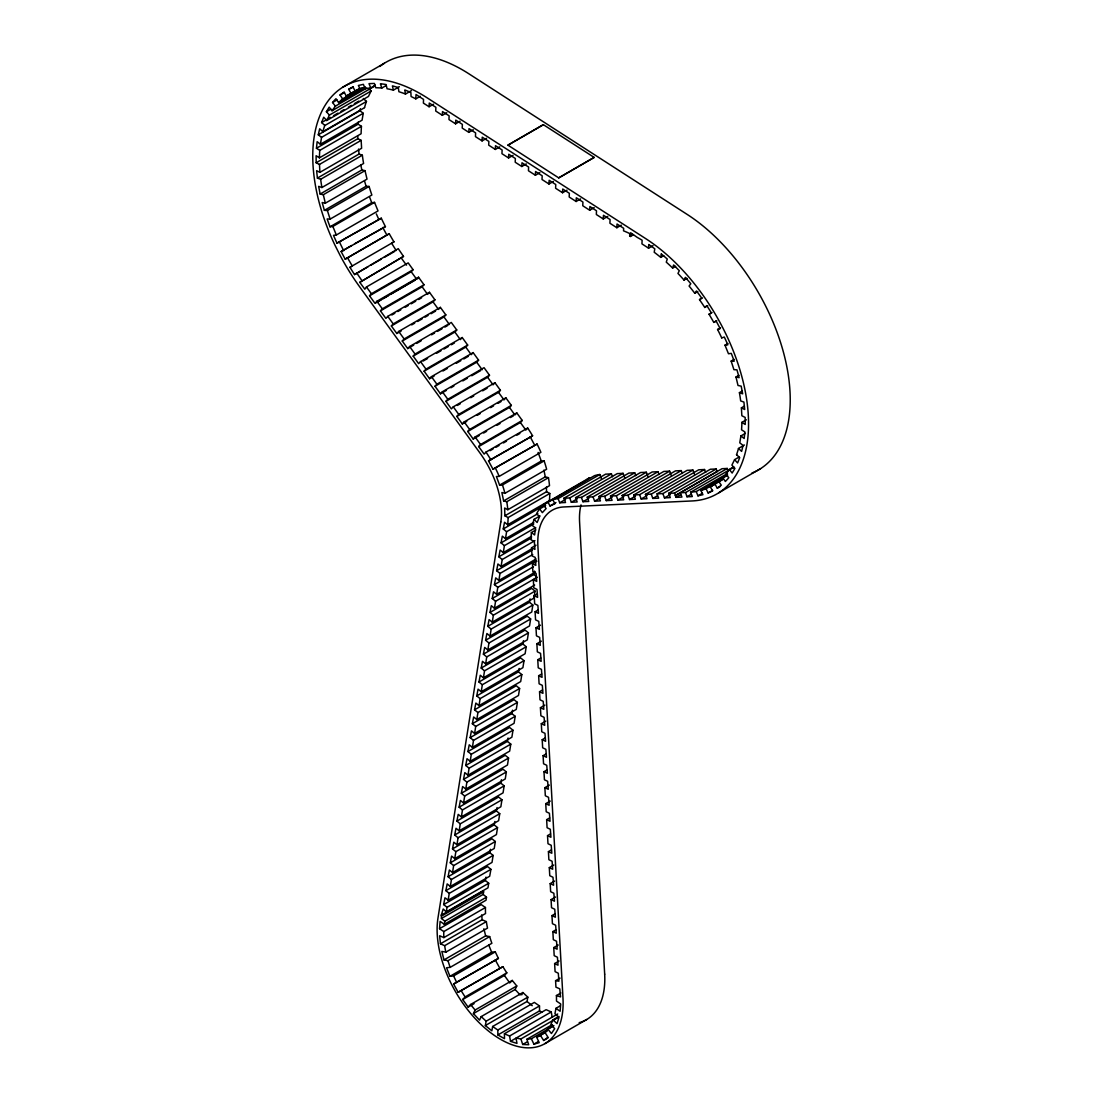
<?xml version="1.0" encoding="UTF-8"?>
<svg xmlns="http://www.w3.org/2000/svg" width="1103" height="1103" viewBox="0 0 1103 1103"><rect width="100%" height="100%" fill="white"/><g stroke="black" fill="none" stroke-linecap="round" stroke-linejoin="round"><path stroke-width="1.5" d="M420.284 96.292L415.817 98.87L416.01 94.5L423.552 99.408L423.373 103.13A144.576 82.987 60 0 1 426.696 105.212L429.095 106.757L429.26 103.034L435.892 107.308L435.713 111.031L442.344 115.291L446.798 112.713M442.344 115.291L442.51 111.568L449.128 115.829L448.962 119.565L455.58 123.826L460.048 121.247M455.58 123.826L455.76 120.103L462.378 124.363L462.212 128.086L468.83 132.36L473.297 129.782M468.83 132.36L469.009 128.637L475.627 132.898L475.448 136.62L482.08 140.894L486.547 138.316M482.08 140.894L482.245 137.172L488.877 141.432L488.698 145.155L495.33 149.429L499.797 146.851M495.33 149.429L495.495 145.706L502.127 149.967L501.948 153.689L508.566 157.963L513.033 155.385M508.566 157.963L508.745 154.241L515.363 158.501L515.198 162.224L521.816 166.498L526.283 163.92M521.816 166.498L521.995 162.775L528.613 167.036L528.447 170.758L535.396 175.239L539.863 172.661M535.396 175.239L535.575 171.517L542.193 175.791L542.014 179.513L548.977 183.994L553.444 181.416M548.977 183.994L549.142 180.272L555.774 184.532L555.595 188.255L562.558 192.735L567.025 190.157M562.558 192.735L562.723 189.013L569.355 193.287L569.176 197.01L576.124 201.491L580.592 198.912M576.124 201.491L576.304 197.768L582.922 202.028L582.756 205.751L589.705 210.232L594.172 207.654M589.705 210.232L589.884 206.509L596.502 210.783L596.337 214.506L603.286 218.987L607.753 216.395M603.286 218.987L603.465 215.25L610.083 219.525L609.904 223.247L616.867 227.728L621.334 225.15M616.867 227.728L617.032 224.006L623.664 228.266L623.54 230.83A149.319 85.717 60 0 1 629.413 233.395L630.447 236.469L633.425 234.76M630.447 236.469L630.613 232.747L637.217 237.379A149.36 85.744 60 0 1 642.125 240.22L641.946 243.887L645.255 246.024A144.576 82.987 60 0 1 648.564 248.216L653.031 245.638M648.564 248.216L648.743 244.494A149.36 85.744 60 0 1 654.796 248.809L654.217 252.256A144.576 82.987 60 0 1 660.752 257.385L663.73 255.662M474.083 1003.661L468.127 1007.094L462.695 999.525L504.388 975.452L506.815 972.86A81.057 46.533 60 0 1 502.913 966.669L458.131 992.273L453.609 984.028L498.391 958.424L495.288 951.848L453.595 975.921L449.955 976.32L446.536 967.758L450.176 967.359L491.869 943.286A80.602 46.271 60 0 1 489.677 936.599L447.997 960.672L443.985 959.927L441.82 951.42L445.833 952.165L487.512 928.106A79.912 45.871 60 0 1 486.354 921.612L444.661 945.671L440.455 943.81L439.642 935.744L443.861 937.605A79.788 45.802 60 0 1 443.764 931.58L439.546 928.685L440.111 921.391L444.344 924.286L486.037 900.213L486.506 897.153L483.142 894.409L483.652 891.789L482.962 891.127L441.269 915.2L441.462 918.482L444.812 921.226L444.344 924.286M396.225 250.519A147.912 84.903 60 0 1 391.634 243.212L393.964 241.847A140.632 80.74 60 0 1 389.235 233.712L345.211 259.164A151.056 86.71 60 0 1 341.144 251.553L385.416 226.611A140.632 80.74 60 0 1 381.293 218.201L337.008 243.156A147.912 84.903 60 0 1 333.506 235.353L336.332 234.994L378.026 210.921L374.537 202.373L332.858 226.446L330.031 226.804A149.401 85.758 60 0 1 327.15 218.932L330.169 219.083L371.863 195.024A144.686 83.056 60 0 1 369.091 186.448L327.398 210.508L324.379 210.356L322.173 202.511L325.33 203.186L367.023 179.113L364.996 170.648L323.317 194.707L320.146 194.045L318.643 186.352L321.911 187.524L363.59 163.465A145.003 83.235 60 0 1 362.349 155.206L320.656 179.279L317.402 178.093L316.616 170.675L319.925 172.344L361.605 148.271L361.15 140.357L319.47 164.43L316.161 162.761L316.106 155.702L319.415 157.839A144.19 82.78 60 0 1 319.773 150.394L316.451 148.257L317.14 141.68L320.408 144.245L362.087 120.172L363.232 113.292L359.964 110.727L360.391 108.687M316.451 148.257L358.144 124.184L358.323 121.964M320.408 144.245L321.552 137.365L363.232 113.292M745.38 433.369L740.913 435.947L739.768 442.827L743.05 445.391L741.63 451.403L738.458 448.438L744.415 445.005M441.269 915.2L443.213 909.01L446.301 911.905L447.018 907.314L488.712 883.241L485.348 880.497L485.996 877.119M449.224 893.402L445.874 890.659L487.554 866.586L490.918 869.329L449.224 893.402L448.176 900.048L444.964 897.814L443.668 904.57L447.018 907.314M445.874 890.659L447.17 883.903L450.327 886.481L451.43 879.491L493.124 855.418L489.76 852.674L490.408 849.31M451.43 879.491L448.08 876.747L449.376 870.005L452.533 872.57L453.65 865.579L495.33 841.506L491.966 838.776L450.286 862.836L453.65 865.579M450.286 862.836L451.582 856.093L454.739 858.658L455.856 851.668L497.536 827.595L494.172 824.865L494.833 821.487M455.856 851.668L452.492 848.924L453.788 842.182L456.945 844.746L458.062 837.756L499.742 813.683L496.378 810.953L497.039 807.575M458.062 837.756L454.698 835.012L455.994 828.27L459.151 830.835L460.268 823.844L501.948 799.772L498.597 797.042L456.904 821.101L460.268 823.844M456.904 821.101L458.2 814.359L461.357 816.923L462.474 809.933L504.154 785.86L500.803 783.13L501.451 779.752M462.474 809.933L459.11 807.203L460.406 800.447L463.563 803.012L464.68 796.021L506.36 771.948L503.009 769.218L461.316 793.291L464.68 796.021M461.316 793.291L462.612 786.536L465.769 789.1L466.886 782.11L508.566 758.037L505.215 755.307L463.522 779.38L466.886 782.11M463.522 779.38L464.818 772.624L467.975 775.202L469.092 768.198L510.786 744.125L507.421 741.395L508.069 738.017M469.092 768.198L465.728 765.468L467.024 758.712L470.195 761.291L471.298 754.287L512.992 730.214L509.627 727.484L467.934 751.557L471.298 754.287M467.934 751.557L469.23 744.801L472.401 747.379L473.504 740.375L515.198 716.302L511.833 713.572L512.481 710.194M473.504 740.375L470.14 737.645L471.436 730.889L474.607 733.467L475.71 726.463L517.404 702.39L514.039 699.66L472.346 723.733L475.71 726.463M472.346 723.733L473.656 716.978L476.813 719.556L477.916 712.552L519.61 688.493L516.245 685.749L474.552 709.822L477.916 712.552M474.552 709.822L475.862 703.066L479.019 705.644L480.122 698.64L521.816 674.581L518.451 671.837L519.099 668.459M480.122 698.64L476.758 695.91L478.068 689.154L481.225 691.733L482.328 684.742L524.022 660.669L520.657 657.926L478.964 681.999L482.328 684.742M478.964 681.999L480.274 675.243L483.431 677.821L484.534 670.831L526.228 646.758L522.863 644.014L523.511 640.636M484.534 670.831L481.184 668.087L482.48 661.331L485.637 663.909L486.74 656.919L528.434 632.846L525.069 630.103L483.39 654.176L486.74 656.919M483.39 654.176L484.686 647.42L487.843 649.998L488.946 643.008L530.64 618.935L527.275 616.191L485.596 640.264L488.946 643.008M485.596 640.264L486.892 633.508L490.049 636.086L491.166 629.096L532.846 605.023L529.481 602.279L530.129 598.901M491.166 629.096L487.802 626.352L489.098 619.596L492.255 622.175L493.372 615.184L535.052 591.111L531.687 588.368L490.008 612.441L493.372 615.184M490.008 612.441L491.304 605.699L494.461 608.263L495.578 601.273L537.258 577.2M495.578 601.273L492.214 598.529L493.51 591.787L496.667 594.352L497.784 587.361L533.507 566.735M497.784 587.361L494.42 584.618L495.716 577.875L498.873 580.44L499.99 573.45L532.735 554.533M499.99 573.45L496.626 570.706L497.922 563.964L501.079 566.528L502.196 559.538L534.941 540.622M502.196 559.538L498.832 556.794L500.128 550.052L503.285 552.617L504.402 545.627L535.672 527.579M504.402 545.627L501.038 542.883L502.334 536.141L505.491 538.705L506.608 531.715L537.878 513.667M488.712 883.241L487.981 887.832L446.301 911.905M490.918 869.329L489.691 876.237L448.011 900.31M493.124 855.418L492.021 862.408L450.327 886.481M495.33 841.506L494.227 848.497L452.533 872.57M497.536 827.595L496.433 834.585L454.739 858.658M499.742 813.683L498.639 820.687L456.945 844.746M501.948 799.772L500.845 806.776L459.151 830.835M504.154 785.86L503.051 792.864L461.357 816.923M506.36 771.948L505.257 778.952L463.563 803.012M508.566 758.037L507.463 765.041L465.769 789.1M510.786 744.125L509.669 751.129L467.975 775.202M512.992 730.214L511.875 737.218L470.195 761.291M515.198 716.302L514.081 723.306L472.401 747.379M517.404 702.39L516.287 709.394L474.607 733.467M519.61 688.493L518.493 695.483L476.813 719.556M521.816 674.581L520.699 681.571L479.019 705.644M524.022 660.669L522.905 667.66L481.225 691.733M526.228 646.758L525.111 653.748L483.431 677.821M528.434 632.846L527.331 639.837L485.637 663.909M530.64 618.935L529.537 625.925L487.843 649.998M532.846 605.023L531.743 612.013L490.049 636.086M535.052 591.111L533.949 598.102L492.255 622.175M660.752 257.385L661.331 253.952M542.207 1012.375L539.56 1010.886L539.491 1005.936L534.335 1002.406L492.655 1026.479L491.841 1030.822L485.334 1025.556L486.133 1021.213L527.827 997.153L522.877 992.521L481.198 1016.594L479.543 1020.137L473.435 1013.574L475.09 1010.031L516.769 985.958L512.261 980.429L470.567 1004.502L468.127 1007.094M485.334 1025.556L527.013 1001.483L527.827 997.153M506.608 531.715L503.244 528.985L504.54 522.229L507.67 524.766L549.349 500.693M492.214 598.529L533.893 574.456L534.555 571.092M321.552 137.365L318.284 134.8L319.691 128.775L322.862 131.74L364.555 107.68M661.331 253.952A149.36 85.744 60 0 1 667.26 259.04L666.281 262.142A144.686 83.056 60 0 1 672.637 268.057L673.602 264.954A149.319 85.717 60 0 1 679.296 270.731L677.973 273.447A144.576 82.987 60 0 1 684.025 280.079L687.017 278.37M322.862 131.629A145.003 83.235 60 0 1 324.792 125.411L321.607 122.571L323.717 117.208L326.75 120.53L368.443 96.457L371.118 91.011L369.091 88.805M326.75 120.53L329.425 115.084L371.118 91.011M739.038 457.083L734.57 459.661L731.896 465.108L734.929 468.417L732.144 473.049L729.29 469.423L733.757 466.845M473.435 1013.574L515.115 989.501L516.769 985.958M521.774 994.878L522.877 992.521M389.235 233.712L347.542 257.785A140.632 80.74 60 0 0 352.271 265.92L349.941 267.284A147.912 84.903 60 0 0 354.532 274.578L398.252 248.658L403.505 256.406L359.785 282.327L364.831 289.22L366.486 286.959L408.179 262.886L413.101 269.683L371.408 293.756L369.519 295.797L374.979 303.339L376.868 301.298L418.547 277.225L424.007 284.753L422.132 286.808L380.438 310.881L385.898 318.422L387.773 316.368L429.467 292.295L434.927 299.837L433.038 301.891L391.358 325.964L396.818 333.492L401.271 330.914M417.637 278.756L418.547 277.225M684.039 280.079L685.377 277.363A149.498 85.813 60 0 1 690.795 283.733L689.099 286.035A144.576 82.987 60 0 1 694.78 293.26L697.785 291.564M329.425 115.084L326.391 111.761L329.177 107.143L332.031 110.755L373.71 86.696L374.799 85.096M332.031 110.755L335.409 106.15L366.679 88.102M694.807 293.274L696.489 290.971A149.139 85.607 60 0 1 701.536 297.865L699.509 299.713A144.576 82.987 60 0 1 704.748 307.434L707.74 305.738M380.438 310.881L382.327 308.826L424.007 284.753M429.467 292.295L427.578 294.349L422.132 286.808M369.519 295.797L411.212 271.738L413.101 269.683M391.358 325.964L393.233 323.91L434.927 299.837M396.818 333.492L398.693 331.452L440.387 307.379L445.846 314.92L443.957 316.961L402.264 341.034L407.724 348.576L413.68 345.129M402.264 341.034L404.153 338.979L445.846 314.92M440.387 307.379L438.498 309.419L433.038 301.891M407.724 348.576L409.613 346.521L451.292 322.448L456.752 329.99L454.877 332.044L413.184 356.117L418.644 363.645L420.533 361.605L462.212 337.532L467.672 345.074L465.783 347.114L424.103 371.187L429.563 378.729L434.031 376.151M413.184 356.117L415.073 354.063L456.752 329.99M424.103 371.187L425.979 369.133L467.672 345.074M462.212 337.532L460.323 339.586L454.877 332.044M429.563 378.729L431.438 376.674L473.132 352.602L478.592 360.143L476.703 362.198L435.009 386.271L440.469 393.799L446.425 390.365M435.009 386.271L436.898 384.216L478.592 360.143M473.132 352.602L471.243 354.656L465.783 347.114M440.469 393.799L442.358 391.758L484.052 367.685L489.498 375.227L487.623 377.267L445.929 401.34L451.389 408.882L453.278 406.828L494.957 382.755L500.417 390.297L498.528 392.351L456.849 416.424L462.309 423.966L466.776 421.374M445.929 401.34L447.818 399.286L489.498 375.227M456.849 416.424L458.724 414.37L500.417 390.297M494.957 382.755L493.082 384.809L487.623 377.267M462.309 423.966L464.184 421.911L505.877 397.838L511.337 405.38L509.448 407.421L467.755 431.494L473.215 439.035L479.171 435.602M467.755 431.494L469.644 429.453L511.337 405.38M505.877 397.838L503.988 399.893L498.528 392.351M473.215 439.035L475.103 436.981L516.797 412.908L522.243 420.45L520.368 422.504L478.674 446.577L484.134 454.105L485.982 452.106L527.675 428.033A79.968 45.912 60 0 1 532.584 435.782L488.532 460.93L492.972 469.216L537.078 444.04A79.885 45.857 60 0 1 540.884 452.313L499.19 476.386L496.405 476.524L499.59 485.099L502.444 484.962L544.124 460.889A80.409 46.161 60 0 1 546.619 469.244L504.94 493.317L501.865 492.503L503.63 500.914L506.76 501.741L548.453 477.682A79.995 45.926 60 0 1 549.501 485.665L507.807 509.738L504.636 508.014L504.871 515.804L508.111 517.569L549.804 493.496L546.55 491.731L504.871 515.804M478.674 446.577L480.563 444.523L522.243 420.45M516.797 412.908L514.908 414.962L509.448 407.421M527.675 428.033L525.828 430.046L520.368 422.504M462.695 999.525L465.135 996.933L506.815 972.86M510.634 982.153L512.261 980.429M335.409 106.15L332.554 102.524A150.201 86.213 60 0 1 335.974 98.705L338.607 102.579L342.647 98.87L362.005 87.702M727.18 475.035L718.673 481.308L721.293 485.182L718.66 487.209L717.295 488.146L714.937 484.079A141.736 81.36 60 0 1 710.277 486.823L712.648 490.89L709.656 492.31L708.126 492.958L706.058 488.753A143.349 82.298 60 0 1 700.874 490.49L702.942 494.695L697.951 495.826L696.214 491.552L690.575 492.269L692.312 496.543A150.215 86.227 60 0 1 686.948 496.736L685.583 492.531L680.33 492.779L681.93 497.067L676.098 497.343L674.512 493.055L668.694 493.317L670.279 497.605L664.461 497.88L662.875 493.592L657.057 493.868L658.643 498.156L652.824 498.432L651.239 494.144L645.407 494.406L647.006 498.708L641.188 498.97L639.588 494.682L633.77 494.957L635.356 499.245L629.537 499.521L627.952 495.233L622.133 495.509L623.719 499.797L617.901 500.059L616.315 495.771L610.497 496.047L612.082 500.335L606.264 500.61L604.665 496.322L598.846 496.598L600.446 500.886L594.614 501.162L593.028 496.874L587.21 497.136L588.795 501.424L582.977 501.7L581.391 497.412L575.573 497.687L577.159 501.975L571.34 502.251L569.741 497.963L563.923 498.225L565.522 502.513L559.704 502.789L558.132 498.584L599.825 474.511L601.383 478.716M359.785 282.327L403.505 256.406M704.762 307.461L706.789 305.6A149.319 85.717 60 0 1 711.38 312.907L709.05 314.272L712.028 312.549M342.647 98.87L340.027 95.01L344.026 92.045L346.383 96.113L359.785 88.364M492.655 1026.479L497.798 1030.009L497.867 1034.945L504.498 1038.681L504.429 1033.745L509.558 1036.02L510.51 1041.342L516.976 1043.397L516.025 1038.061L520.906 1038.971L522.698 1044.458L528.709 1044.734L526.917 1039.247L531.356 1038.75L533.907 1044.155L539.202 1042.638L536.651 1037.234A79.182 45.444 60 0 0 540.429 1035.372L543.627 1040.46L547.984 1037.22L544.772 1032.132A79.747 45.775 60 0 0 547.736 1028.975L553.692 1025.542M543.365 124.68L507.918 145.155L558.725 177.886L594.172 157.412L543.365 124.68L507.918 145.155M345.211 259.164L347.542 257.785M342.633 87.33L384.327 63.271M346.383 96.113A143.349 82.298 60 0 1 351.044 93.369L348.672 89.288L353.139 86.71M340.027 95.01L344.494 92.431M332.554 102.524L337.022 99.946M351.044 93.369L357 89.922M348.672 89.288L353.194 87.234L355.263 91.439L358.241 89.715M355.263 91.439A141.736 81.36 60 0 1 360.447 89.688L364.914 87.109M338.607 102.579L365.41 87.109M326.391 111.761L330.859 109.183M360.447 89.688L358.378 85.483L363.37 84.352L365.107 88.64L370.746 87.923L375.213 85.331M321.607 122.571L330.542 117.414M333.52 115.691L337.987 113.113M340.965 111.403L343.943 109.68M348.41 107.101L351.388 105.378M354.366 103.654L358.833 101.076M370.746 87.923L369.009 83.635L374.372 83.456L375.765 87.744A144.493 82.946 60 0 1 381.79 88.061L386.257 85.483M324.778 125.535L366.472 101.462L363.301 98.498M381.79 88.061L380.411 83.773A148.588 85.289 60 0 1 386.078 84.545L387.084 88.778A145.886 83.745 60 0 1 393.413 90.129L399.355 86.696M318.284 134.8L359.964 110.727M411.391 90.639L405.435 94.086L404.801 89.95A149.401 85.758 60 0 1 410.881 92.514L411.074 96.526A144.493 82.946 60 0 1 415.776 98.87M319.773 150.394L361.453 126.321L358.144 124.184M319.415 157.839L361.108 133.766A144.19 82.78 60 0 1 361.453 126.321M316.161 162.761L357.841 138.688L361.15 140.357M429.095 106.757L433.562 104.178M317.402 178.093L359.082 154.034L362.349 155.206M320.146 194.045L361.839 169.972L364.996 170.648M324.379 210.356L366.072 186.283L369.091 186.448M330.031 226.804L371.711 202.731L374.537 202.373M337.008 243.156L381.293 218.201M341.144 251.553L351.567 245.542M354.546 243.818L385.416 226.611M349.941 267.284L393.964 241.847M354.532 274.578L367.933 266.843M370.911 265.134L381.335 259.108M384.313 257.385L394.736 251.374M558.725 177.886L594.172 157.412M415.9 279.349L375.944 302.829M377.957 301.629L380.935 299.906M383.389 298.527L388.38 295.604M391.358 293.881L395.825 291.302M396.79 290.792L405.725 285.636M406.249 285.291L415.183 280.134M391.855 314.975L394.833 313.266M397.811 311.542L400.789 309.819M405.256 307.241L408.234 305.531M411.212 303.808L415.679 301.229M418.657 299.506L421.636 297.782M411.695 324.902L414.673 323.179M417.651 321.456L422.118 318.877M425.096 317.168L428.074 315.444M431.052 313.721L435.52 311.143M416.658 343.419L421.125 340.841M431.549 334.816L434.527 333.106M437.505 331.383L441.972 328.804M444.95 327.081L447.928 325.357M629.565 235.904L632.543 234.181M423.111 361.067L427.578 358.489M436.512 353.332L440.979 350.754M443.957 349.031L448.425 346.452M451.403 344.743L454.381 343.019M442.951 370.994L447.418 368.416M456.352 363.259L460.82 360.681M463.798 358.958L468.265 356.379M450.893 387.787L453.871 386.064M462.805 380.907L467.272 378.329M471.739 375.751L480.674 370.594M672.637 268.057L675.615 266.347M457.345 405.449L460.323 403.726M470.747 397.7L473.725 395.991M482.659 390.834L487.126 388.256M477.185 415.362L480.163 413.639M490.587 407.627L493.565 405.904M498.032 403.326L501.01 401.602M699.509 299.713L702.487 297.989M483.638 433.024L486.616 431.301M497.039 425.275L500.017 423.566M510.441 417.541L513.419 415.831M490.09 450.672L493.069 448.949M496.047 447.239L499.025 445.515M503.492 442.937L506.47 441.214M516.893 435.202L519.871 433.479M716.757 320.683L713.779 322.407L716.109 321.028A149.636 85.896 60 0 1 720.176 328.639L717.584 329.507A144.576 82.987 60 0 1 721.693 337.876M488.532 460.93L532.584 435.782M717.584 329.507L720.562 327.784M492.972 469.216L537.078 444.04M746.373 419.774L741.905 422.352L745.214 424.476L745.159 417.43L741.85 415.748L741.395 407.848L744.704 409.516L743.918 402.085L740.664 400.913A144.948 83.208 60 0 0 739.41 392.654L742.677 393.84L741.175 386.147L738.004 385.471L735.991 377.005L739.148 377.667L736.942 369.836L733.922 369.67L731.151 361.095L734.171 361.26A150.201 86.213 60 0 0 731.289 353.387L728.463 353.746L724.988 345.184L727.966 343.474M499.59 485.099L541.283 461.026L544.124 460.889M731.151 361.095L734.129 359.385M503.63 500.914L545.309 476.841L548.453 477.682M735.991 377.005L738.955 375.282M545.627 505.505L539.67 508.938L542.345 512.633L546.123 508.552L543.503 504.926A79.857 45.843 60 0 1 547.833 501.893L589.526 477.82A79.857 45.843 60 0 0 586.575 479.75M543.503 504.926L585.197 480.853M547.833 501.893L550.011 505.96L554.947 503.713L552.81 499.742L594.503 475.669A79.981 45.912 60 0 1 599.825 474.511M503.244 528.985L544.937 504.912M739.41 392.654L742.388 390.945M550.011 505.96L555.967 502.513M563.923 498.225L605.616 474.166L611.434 473.89L612.496 476.744M559.704 502.789L565.646 499.356M569.741 497.963L611.434 473.89M535.851 529.978L531.384 532.556L534.61 534.969L535.534 527.923L532.377 525.566A80.009 45.926 60 0 1 534.086 519.348L540.043 515.914M575.573 497.687L617.253 473.614L623.071 473.339L624.67 477.627M505.491 538.705L533.783 522.381M501.038 542.883L533.797 523.98M571.34 502.251L577.296 498.804M581.391 497.412L623.071 473.339M741.395 407.848L744.373 406.125M587.21 497.136L628.903 473.063L634.721 472.801L635.783 475.655M582.977 501.7L588.933 498.266M593.028 496.874L634.721 472.801M598.846 496.598L640.54 472.525L646.358 472.249L647.944 476.537M503.285 552.617L531.577 536.292M594.614 501.162L600.57 497.715M498.832 556.794L531.591 537.892M604.665 496.322L646.358 472.249M610.497 496.047L652.176 471.974L657.995 471.712L659.056 474.566M606.264 500.61L612.22 497.177M616.315 495.771L657.995 471.712M558.931 1016.401L552.975 1019.834L557.029 1023.639L558.973 1017.449L554.906 1013.643A80.147 46.009 60 0 0 555.898 1008.363L560.117 1011.258L560.696 1003.964L556.477 1001.069A80.009 45.926 60 0 0 556.408 995.554L560.586 996.905L559.786 988.84L555.94 987.144L555.581 980.705L558.918 981.187L558.297 973.204L555.085 971.66L554.63 963.567L558.021 965.194L557.415 957.211L554.189 955.681L553.747 947.587L557.139 949.2L556.532 941.217L553.306 939.687L552.865 931.594L556.257 933.207L555.636 925.224L552.424 923.694L551.969 915.6L555.361 917.213L554.754 909.23L551.528 907.7L551.086 899.607L554.478 901.22L553.858 893.237L550.645 891.707L550.19 883.613L553.596 885.226L552.975 877.243L549.763 875.713L549.308 867.62L552.7 869.247L552.093 861.25L548.867 859.72L548.425 851.626L551.817 853.253L551.197 845.27L547.984 843.726L547.529 835.633L550.921 837.26L550.314 829.277L547.088 827.733L546.647 819.653L550.039 821.266L549.418 813.283L546.206 811.753L545.751 803.66L549.156 805.273L548.536 797.29L545.323 795.759L544.868 787.666L548.26 789.279L547.653 781.296L544.427 779.766L543.986 771.673L547.378 773.286L546.757 765.303L543.545 763.772L543.09 755.679L546.481 757.292L545.875 749.309L542.648 747.779L542.207 739.686L545.599 741.299L544.979 733.316L541.766 731.785L541.311 723.692L544.717 725.319L544.096 717.322L540.884 715.792L540.429 707.699L543.82 709.326L543.214 701.343L539.987 699.798L539.546 691.705L542.938 693.332L542.318 685.349L539.105 683.805L538.65 675.725L542.056 677.339L541.435 669.356L538.223 667.825L537.768 659.732L541.159 661.345L540.553 653.362L537.326 651.832L536.885 643.738L540.277 645.352L539.657 637.369L536.444 635.838L535.989 627.745L539.381 629.358L538.774 621.375L535.548 619.845L535.107 611.751L538.498 613.365L537.878 605.382L534.665 603.851L534.21 595.758L537.616 597.371L536.996 589.388L533.783 587.858L533.328 579.764L536.72 581.391L536.113 573.408L532.887 571.864L532.446 563.771L535.837 565.398L535.217 557.415L532.004 555.871L531.549 547.791L536.017 545.199M622.133 495.509L663.813 471.436L669.645 471.16L671.231 475.448M501.079 566.528L532.349 548.481M617.901 500.059L623.857 496.626M496.626 570.706L532.363 550.08M627.952 495.233L669.645 471.16M633.77 494.957L675.463 470.884L681.282 470.609L682.343 473.477M629.537 499.521L635.493 496.074M639.588 494.682L681.282 470.609M645.407 494.406L687.1 470.347L692.918 470.071L694.504 474.359M498.873 580.44L536.099 558.959M641.188 498.97L647.144 495.537M494.42 584.618L536.099 560.545M651.239 494.144L692.918 470.071M532.446 563.771L536.913 561.193M657.057 493.868L698.737 469.795L704.555 469.52L705.617 472.387M652.824 498.432L657.291 495.854M662.875 493.592L704.555 469.52M668.694 493.317L710.387 469.244L716.205 468.982L717.102 471.601M496.667 594.352L535.382 572.002M664.461 497.88L670.417 494.447M674.512 493.055L716.205 468.982M533.328 579.764L536.306 578.055M676.098 497.343L680.565 494.764M685.583 492.531L727.277 468.458L728.173 471.257M690.575 492.269L732.254 468.196L734.171 468.017M686.948 496.736L691.416 494.158M696.214 491.552L727.484 473.504M494.461 608.263L534.665 585.059M700.874 490.49L727.663 475.021M710.18 486.23L713.158 484.52M718.673 481.308L723.141 478.73M706.058 488.753L722.437 479.295M710.277 486.823L722.382 479.777M697.951 495.826L702.418 493.248M708.126 492.958L712.593 490.38M717.295 488.146L720.273 486.423M534.21 595.758L537.189 594.034M718.894 492.71L760.587 468.637M487.802 626.352L529.481 602.279M535.107 611.751L538.085 610.028M535.989 627.745L540.456 625.167M481.184 668.087L522.863 644.014M536.885 643.738L541.352 641.16M537.768 659.732L540.746 658.008M476.758 695.91L518.451 671.837M538.65 675.725L541.628 674.002M539.546 691.705L542.524 689.995M470.14 737.645L511.833 713.572M540.429 707.699L544.896 705.12M465.728 765.468L507.421 741.395M541.311 723.692L545.778 721.114M542.207 739.686L545.185 737.962M543.09 755.679L546.068 753.956M459.11 807.203L500.803 783.13M543.986 771.673L546.964 769.949M454.698 835.012L496.378 810.953M544.868 787.666L549.335 785.088M452.492 848.924L494.172 824.865M545.751 803.66L550.218 801.081M546.647 819.653L549.625 817.93M448.08 876.747L489.76 852.674M547.529 835.633L550.507 833.923M443.668 904.57L485.348 880.497M548.425 851.626L551.403 849.917M441.958 915.848L483.652 891.789M441.462 918.482L483.142 894.409M444.812 921.226L486.506 897.153M439.546 928.685L481.225 904.612L485.458 907.507A79.788 45.802 60 0 0 485.541 913.532L443.861 937.605M549.308 867.62L553.775 865.042M443.764 931.58L485.458 907.507M440.455 943.81L482.149 919.75L486.354 921.612M550.19 883.613L554.657 881.035M443.985 959.927L485.665 935.854L489.677 936.599M551.086 899.607L555.554 897.029M551.969 915.6L554.947 913.877M449.955 976.32L491.648 952.247L495.288 951.848M453.609 984.028L498.391 958.424M552.865 931.594L555.843 929.87M458.131 992.273L502.913 966.669M553.747 947.587L558.215 945.009M554.63 963.567L559.097 960.989M555.581 980.705L560.048 978.113M556.408 995.554L560.875 992.976M497.798 1030.009L539.491 1005.936M497.867 1034.945L539.56 1010.886M504.429 1033.745L546.123 1009.672L551.252 1011.947L552.203 1017.269M555.898 1008.363L560.365 1005.784M509.558 1036.02L551.252 1011.947M510.51 1041.342L557.704 1013.988M520.906 1038.971L558.132 1017.476M526.917 1039.247L552.231 1024.632M531.356 1038.75L553.678 1025.859M522.698 1044.458L527.165 1041.88M536.651 1037.234L547.074 1031.222M540.429 1035.372L544.896 1032.794M533.907 1044.155L538.374 1041.577M543.627 1040.46L548.094 1037.882M545.034 1043.576L586.713 1019.503M721.72 337.904L724.313 337.035A148.919 85.483 60 0 1 727.815 344.825L724.988 345.184M727.277 468.458L722.024 468.706L675.243 495.647L716.936 471.574M531.549 547.791L534.941 549.404L534.335 541.421L531.163 539.905A79.954 45.899 60 0 1 531.384 532.556M740.913 435.947L744.18 438.511L744.87 431.921L741.547 429.798A144.19 82.78 60 0 0 741.905 422.352M527.013 1001.483L532.225 1005.702M533.893 574.456L536.141 576.29M486.133 1021.213L481.198 1016.594M736.542 454.657L739.713 457.621L737.604 462.97L734.57 459.661M534.086 519.348L537.12 522.491L539.532 516.769L536.568 513.695A80.381 46.147 60 0 1 539.67 508.938M515.115 989.501L520.202 994.975M475.09 1010.031L470.567 1004.502M547.736 1028.975L551.445 1033.511L554.671 1028.699L550.948 1024.149A79.843 45.83 60 0 0 552.975 1019.834M411.212 271.738L416.672 279.28M443.957 316.961L449.417 324.503M476.703 362.198L482.163 369.739M366.486 286.959L371.408 293.756M376.868 301.298L382.327 308.826M387.773 316.368L393.233 323.91M398.693 331.452L404.153 338.979M409.613 346.521L415.073 354.063M420.533 361.605L425.979 369.133M431.438 376.674L436.898 384.216M442.358 391.758L447.818 399.286M453.278 406.828L458.724 414.37M464.184 421.911L469.644 429.453M475.103 436.981L480.563 444.523M504.388 975.452L509.82 983.021M361.812 280.479L356.559 272.731M722.713 477.613L725.347 481.473A149.36 85.744 60 0 0 728.78 477.723L725.912 474.042A144.686 83.056 60 0 0 729.304 469.52M495.288 959.955L499.811 968.2M530.226 436.857L534.665 445.143M456.711 982.497L453.595 975.921M336.332 234.994L332.858 226.446M488.794 945.119L491.648 952.247M371.711 202.731L369.767 197.478M538.099 452.451L541.283 461.026M366.072 186.283L364.569 181.057M325.33 203.186L323.317 194.707M483.872 928.767L485.665 935.854M393.413 90.129L392.392 85.896A149.236 85.676 60 0 1 398.293 87.592L398.914 91.728A144.686 83.056 60 0 1 405.449 94.003M361.839 169.972L360.791 164.83M543.903 470.112L545.309 476.841M359.082 154.034L358.53 149.057M481.653 914.897L482.149 919.75M319.925 172.344L319.47 164.43M604.678 974.156L579.585 522.036A70.551 40.494 60 0 1 581.019 504.884M546.412 487.057L546.55 491.731M357.786 136.317L357.841 138.688M552.81 499.742A79.954 45.899 60 0 1 558.132 498.584M549.804 493.468A79.885 45.857 60 0 1 549.349 500.665M502.444 484.962A80.409 46.161 60 0 1 504.94 493.317M485.982 452.106A79.968 45.912 60 0 1 490.89 459.854M495.385 468.086A79.968 45.912 60 0 1 499.19 476.372M508.111 517.569A79.968 45.912 60 0 1 507.656 524.78M506.76 501.741A79.995 45.926 60 0 1 507.807 509.738M604.665 974.156A89.343 51.29 60 0 1 579.199 1022.646M751.929 473.049A154.006 88.405 60 0 0 780.786 343.185A154.048 88.433 60 0 0 687.293 214.492L468.72 73.694A154.006 88.405 60 0 0 379.79 66.483M709.036 314.245A144.576 82.987 60 0 1 713.765 322.393M450.176 967.359A80.602 46.271 60 0 1 447.997 960.672M465.135 996.933A81.057 46.533 60 0 1 461.233 990.742M738.458 448.549A144.948 83.208 60 0 1 736.528 454.753M330.169 219.083A144.686 83.056 60 0 1 327.398 210.508M343.736 250.684A140.632 80.74 60 0 1 339.6 242.274M321.911 187.524A145.003 83.235 60 0 1 320.656 179.279M364.555 107.556A145.003 83.235 60 0 1 366.472 101.338M406.511 265.147A149.401 85.758 60 0 1 401.478 258.254M378.687 219.083A147.912 84.903 60 0 1 376.33 213.885M386.905 235.091A151.056 86.71 60 0 1 382.824 227.48M445.833 952.165A79.912 45.871 60 0 1 444.661 945.671M500.803 521.967L437.974 918.013A89.343 51.29 60 0 0 496.97 1037.151A89.343 51.29 60 0 0 562.985 998.229L537.892 546.109A70.551 40.494 60 0 1 563.674 506.966L692.022 500.955A154.006 88.405 60 0 0 739.107 367.258A154.048 88.433 60 0 0 645.613 238.565L427.04 97.767A154.075 88.447 60 0 0 331.92 96.292A153.993 88.392 60 0 0 335.091 245.445L340.524 256.199A154.075 88.447 60 0 0 359.661 286.835L480.012 453.071A70.551 40.494 60 0 1 500.803 521.967"/></g></svg>
